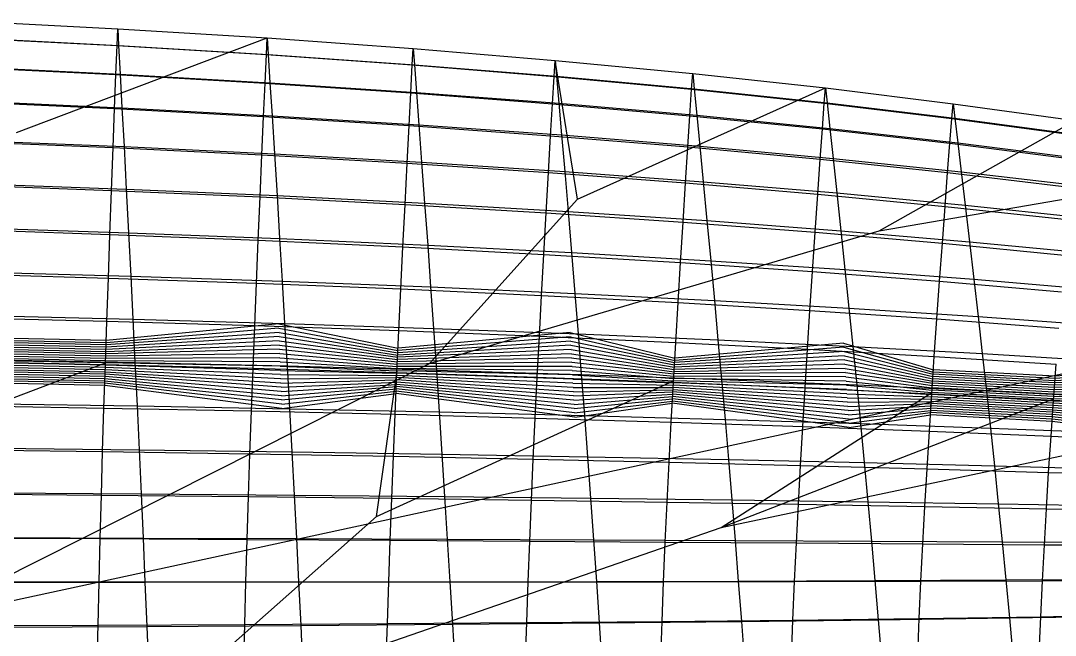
# Model space of a CAD drawing. Extents: x -483 to 483, y 0 to 271.
# Drawn here: x 163.1 to 346.6, y 158.3 to 267.4 of the extents above; entities that cross this region are included whole.
import ezdxf

# ---------------------------------------------------------------- set-up
doc = ezdxf.new("R2010")
doc.units = 0

msp = doc.modelspace()

# ---------------------------------------------------------------- linework, layer by layer
at = {"layer": 'default', "color": 5, "linetype": 'CONTINUOUS'}
for p, q in [((153.343, 267.429, 16.342), (180.304, 266.009, 22.682)), ((153.343, 267.429, 16.342), (180.304, 266.009, 22.682)), ((153.484, 264.397, 15.671), (180.467, 263.02, 22.023)), ((180.304, 266.009, 22.682), (180.467, 263.02, 22.023)), ((180.304, 266.009, 22.682), (206.811, 264.368, 30.019)), ((180.304, 266.009, 22.682), (206.811, 264.368, 30.019)), ((206.811, 264.368, 30.019), (206.999, 261.43, 29.375)), ((206.811, 264.368, 30.019), (232.703, 262.487, 38.565)), ((206.811, 264.368, 30.019), (232.703, 262.487, 38.565)), ((180.467, 263.02, 22.023), (180.741, 257.926, 20.911)), ((180.467, 263.02, 22.023), (206.999, 261.43, 29.375)), ((232.703, 262.487, 38.565), (232.923, 259.608, 37.94)), ((232.703, 262.487, 38.565), (257.892, 260.375, 48.367)), ((232.703, 262.487, 38.565), (257.892, 260.375, 48.367)), ((206.999, 261.43, 29.375), (207.316, 256.424, 28.288)), ((206.999, 261.43, 29.375), (232.923, 259.608, 37.94)), ((153.721, 259.228, 14.539), (180.741, 257.926, 20.911)), ((232.923, 259.608, 37.94), (233.293, 254.701, 36.886)), ((232.923, 259.608, 37.94), (258.139, 257.562, 47.764)), ((257.892, 260.375, 48.367), (258.139, 257.562, 47.764)), ((257.892, 260.375, 48.367), (282.295, 258.042, 59.338)), ((257.892, 260.375, 48.367), (282.295, 258.042, 59.338)), ((180.741, 257.926, 20.911), (181.061, 251.956, 19.615)), ((180.741, 257.926, 20.911), (207.316, 256.424, 28.288)), ((258.139, 257.562, 47.764), (258.555, 252.768, 46.746)), ((258.139, 257.562, 47.764), (282.566, 255.303, 58.759)), ((282.295, 258.042, 59.338), (282.566, 255.303, 58.759)), ((282.295, 258.042, 59.338), (305.842, 255.479, 71.402)), ((282.295, 258.042, 59.338), (305.842, 255.479, 71.402)), ((207.316, 256.424, 28.288), (207.686, 250.556, 27.021)), ((207.316, 256.424, 28.288), (233.293, 254.701, 36.886)), ((282.566, 255.303, 58.759), (283.025, 250.634, 57.781)), ((282.566, 255.303, 58.759), (306.136, 252.82, 70.849)), ((305.842, 255.479, 71.402), (306.136, 252.82, 70.849)), ((305.842, 255.479, 71.402), (328.477, 252.695, 84.462)), ((305.842, 255.479, 71.402), (328.477, 252.695, 84.462)), ((233.293, 254.701, 36.886), (233.725, 248.951, 35.658)), ((233.293, 254.701, 36.886), (258.555, 252.768, 46.746)), ((153.998, 253.17, 13.221), (181.061, 251.956, 19.615)), ((181.061, 251.956, 19.615), (181.425, 245.072, 18.141)), ((181.061, 251.956, 19.615), (207.686, 250.556, 27.021)), ((258.555, 252.768, 46.746), (259.041, 247.149, 45.56)), ((258.555, 252.768, 46.746), (283.025, 250.634, 57.781)), ((306.136, 252.82, 70.849), (306.634, 248.289, 69.915)), ((306.136, 252.82, 70.849), (328.791, 250.125, 83.937)), ((328.477, 252.695, 84.462), (328.791, 250.125, 83.937)), ((328.477, 252.695, 84.462), (350.14, 249.691, 98.437)), ((328.477, 252.695, 84.462), (350.14, 249.691, 98.437)), ((207.686, 250.556, 27.021), (208.106, 243.79, 25.579)), ((207.686, 250.556, 27.021), (233.725, 248.951, 35.658)), ((283.025, 250.634, 57.781), (283.56, 245.162, 56.641)), ((283.025, 250.634, 57.781), (306.634, 248.289, 69.915)), ((328.791, 250.125, 83.937), (329.322, 245.744, 83.051)), ((328.791, 250.125, 83.937), (350.469, 247.216, 97.941)), ((233.725, 248.951, 35.658), (234.216, 242.319, 34.26)), ((233.725, 248.951, 35.658), (259.041, 247.149, 45.56)), ((306.634, 248.289, 69.915), (307.213, 242.978, 68.827)), ((306.634, 248.289, 69.915), (329.322, 245.744, 83.051)), ((154.313, 246.184, 11.72), (181.425, 245.072, 18.141)), ((259.041, 247.149, 45.56), (259.593, 240.67, 44.209)), ((259.041, 247.149, 45.56), (283.56, 245.162, 56.641)), ((181.425, 245.072, 18.141), (181.819, 237.53, 16.544)), ((181.425, 245.072, 18.141), (208.106, 243.79, 25.579)), ((283.56, 245.162, 56.641), (284.169, 238.851, 55.344)), ((283.56, 245.162, 56.641), (307.213, 242.978, 68.827)), ((329.322, 245.744, 83.051), (329.94, 240.609, 82.019)), ((329.322, 245.744, 83.051), (351.025, 242.998, 97.104)), ((208.106, 243.79, 25.579), (208.561, 236.377, 24.018)), ((208.106, 243.79, 25.579), (234.216, 242.319, 34.26)), ((234.216, 242.319, 34.26), (234.748, 235.055, 32.746)), ((234.216, 242.319, 34.26), (259.593, 240.67, 44.209)), ((307.213, 242.978, 68.827), (307.872, 236.853, 67.588)), ((307.213, 242.978, 68.827), (329.94, 240.609, 82.019)), ((259.593, 240.67, 44.209), (260.191, 233.572, 42.747)), ((259.593, 240.67, 44.209), (284.169, 238.851, 55.344)), ((329.94, 240.609, 82.019), (330.644, 234.687, 80.843)), ((329.94, 240.609, 82.019), (351.673, 238.054, 96.129)), ((284.169, 238.851, 55.344), (284.828, 231.938, 53.939)), ((284.169, 238.851, 55.344), (307.872, 236.853, 67.588)), ((154.654, 238.532, 10.095), (181.819, 237.53, 16.544)), ((181.819, 237.53, 16.544), (182.218, 229.772, 14.924)), ((181.819, 237.53, 16.544), (208.561, 236.377, 24.018)), ((307.872, 236.853, 67.588), (308.587, 230.144, 66.246)), ((307.872, 236.853, 67.588), (330.644, 234.687, 80.843)), ((208.561, 236.377, 24.018), (209.023, 228.752, 22.434)), ((208.561, 236.377, 24.018), (234.748, 235.055, 32.746)), ((234.748, 235.055, 32.746), (235.288, 227.582, 31.21)), ((234.748, 235.055, 32.746), (260.191, 233.572, 42.747)), ((260.191, 233.572, 42.747), (260.799, 226.27, 41.263)), ((260.191, 233.572, 42.747), (284.828, 231.938, 53.939)), ((330.644, 234.687, 80.843), (331.407, 228.2, 79.569)), ((330.644, 234.687, 80.843), (352.411, 232.352, 95.018)), ((284.828, 231.938, 53.939), (285.497, 224.826, 52.513)), ((284.828, 231.938, 53.939), (308.587, 230.144, 66.246)), ((155, 230.66, 8.447), (182.218, 229.772, 14.924)), ((182.218, 229.772, 14.924), (182.608, 222.07, 13.343)), ((182.218, 229.772, 14.924), (209.023, 228.752, 22.434)), ((308.587, 230.144, 66.246), (309.312, 223.242, 64.884)), ((308.587, 230.144, 66.246), (331.407, 228.2, 79.569)), ((209.023, 228.752, 22.434), (209.474, 221.183, 20.889)), ((209.023, 228.752, 22.434), (235.288, 227.582, 31.21)), ((235.288, 227.582, 31.21), (235.815, 220.163, 29.71)), ((235.288, 227.582, 31.21), (260.799, 226.27, 41.263)), ((331.407, 228.2, 79.569), (332.182, 221.527, 78.276)), ((331.407, 228.2, 79.569), (353.211, 226.107, 93.814)), ((260.799, 226.27, 41.263), (261.391, 219.021, 39.814)), ((260.799, 226.27, 41.263), (285.497, 224.826, 52.513)), ((285.497, 224.826, 52.513), (286.151, 217.766, 51.121)), ((285.497, 224.826, 52.513), (309.312, 223.242, 64.884)), ((155.337, 222.845, 6.839), (182.608, 222.07, 13.343)), ((309.312, 223.242, 64.884), (310.02, 216.389, 63.554)), ((309.312, 223.242, 64.884), (332.182, 221.527, 78.276)), ((182.608, 222.07, 13.343), (182.989, 214.425, 11.802)), ((182.608, 222.07, 13.343), (209.474, 221.183, 20.889)), ((209.474, 221.183, 20.889), (209.914, 213.668, 19.381)), ((209.474, 221.183, 20.889), (235.815, 220.163, 29.71)), ((332.182, 221.527, 78.276), (332.938, 214.902, 77.013)), ((332.182, 221.527, 78.276), (354.023, 219.681, 92.592)), ((235.815, 220.163, 29.71), (236.328, 212.799, 28.248)), ((235.815, 220.163, 29.71), (261.391, 219.021, 39.814)), ((261.391, 219.021, 39.814), (261.969, 211.826, 38.401)), ((261.391, 219.021, 39.814), (286.151, 217.766, 51.121)), ((286.151, 217.766, 51.121), (286.788, 210.758, 49.763)), ((286.151, 217.766, 51.121), (310.02, 216.389, 63.554)), ((155.666, 215.087, 5.271), (182.989, 214.425, 11.802)), ((310.02, 216.389, 63.554), (310.711, 209.587, 62.256)), ((310.02, 216.389, 63.554), (332.938, 214.902, 77.013)), ((332.938, 214.902, 77.013), (333.676, 208.325, 75.781)), ((332.938, 214.902, 77.013), (354.816, 213.302, 91.398)), ((182.989, 214.425, 11.802), (183.363, 206.762, 10.286)), ((182.989, 214.425, 11.802), (209.914, 213.668, 19.381)), ((208.859, 213.595, 22.997), (230.039, 209.269, 46.148)), ((209.914, 213.668, 19.381), (210.346, 206.136, 17.898)), ((209.914, 213.668, 19.381), (236.328, 212.799, 28.248)), ((208.887, 212.845, 22.9), (230.02, 208.869, 46.2)), ((208.916, 212.096, 22.803), (230.002, 208.468, 46.253)), ((208.944, 211.346, 22.707), (229.984, 208.068, 46.305)), ((236.328, 212.799, 28.248), (236.834, 205.417, 26.809)), ((236.328, 212.799, 28.248), (261.969, 211.826, 38.401)), ((260.586, 212.057, 41.782), (279.128, 207.525, 66.087)), ((260.625, 211.308, 41.687), (279.105, 207.124, 66.136)), ((261.969, 211.826, 38.401), (262.538, 204.613, 37.011)), ((261.969, 211.826, 38.401), (286.788, 210.758, 49.763)), ((208.972, 210.597, 22.61), (229.965, 207.668, 46.358)), ((209, 209.847, 22.513), (229.947, 207.267, 46.41)), ((260.664, 210.559, 41.591), (279.082, 206.724, 66.185)), ((260.703, 209.809, 41.496), (279.059, 206.323, 66.234)), ((286.788, 210.758, 49.763), (287.415, 203.732, 48.426)), ((286.788, 210.758, 49.763), (310.711, 209.587, 62.256)), ((309.059, 210.197, 65.359), (324.997, 205.462, 90.272)), ((309.109, 209.448, 65.265), (324.97, 205.061, 90.317)), ((310.711, 209.587, 62.256), (311.391, 202.769, 60.978)), ((310.711, 209.587, 62.256), (333.676, 208.325, 75.781)), ((209.029, 209.098, 22.416), (229.929, 206.867, 46.462)), ((209.057, 208.348, 22.319), (229.91, 206.466, 46.515)), ((209.085, 207.599, 22.222), (229.892, 206.066, 46.567)), ((260.742, 209.06, 41.4), (279.036, 205.923, 66.283)), ((260.781, 208.311, 41.305), (279.013, 205.522, 66.331)), ((260.82, 207.562, 41.21), (278.99, 205.121, 66.38)), ((309.159, 208.699, 65.172), (324.943, 204.66, 90.362)), ((309.208, 207.95, 65.078), (324.916, 204.259, 90.407)), ((333.676, 208.325, 75.781), (334.403, 201.733, 74.567)), ((333.676, 208.325, 75.781), (355.59, 206.97, 90.233)), ((155.99, 207.312, 3.729), (183.363, 206.762, 10.286)), ((183.363, 206.762, 10.286), (183.731, 199.045, 8.794)), ((183.363, 206.762, 10.286), (210.346, 206.136, 17.898)), ((209.113, 206.849, 22.126), (229.873, 205.666, 46.619)), ((209.142, 206.1, 22.029), (229.855, 205.265, 46.672)), ((210.346, 206.136, 17.898), (210.772, 198.551, 16.439)), ((210.346, 206.136, 17.898), (236.834, 205.417, 26.809)), ((260.859, 206.813, 41.114), (278.967, 204.721, 66.429)), ((260.898, 206.063, 41.019), (278.944, 204.32, 66.478)), ((309.258, 207.201, 64.985), (324.889, 203.858, 90.452)), ((309.308, 206.453, 64.891), (324.862, 203.458, 90.497)), ((309.358, 205.704, 64.798), (324.835, 203.057, 90.542)), ((209.17, 205.35, 21.932), (229.837, 204.865, 46.723)), ((209.198, 204.601, 21.835), (229.819, 204.465, 46.774)), ((209.226, 203.851, 21.738), (229.801, 204.064, 46.824)), ((236.834, 205.417, 26.809), (237.332, 197.983, 25.393)), ((236.834, 205.417, 26.809), (262.538, 204.613, 37.011)), ((260.937, 205.314, 40.923), (278.921, 203.92, 66.527)), ((260.977, 204.565, 40.828), (278.898, 203.519, 66.576)), ((261.016, 203.816, 40.732), (278.875, 203.119, 66.625)), ((262.538, 204.613, 37.011), (263.098, 197.349, 35.642)), ((262.538, 204.613, 37.011), (287.415, 203.732, 48.426)), ((287.415, 203.732, 48.426), (288.033, 196.657, 47.11)), ((287.415, 203.732, 48.426), (311.391, 202.769, 60.978)), ((309.408, 204.955, 64.704), (324.808, 202.656, 90.587)), ((309.457, 204.206, 64.611), (324.781, 202.255, 90.632)), ((209.255, 203.102, 21.641), (229.784, 203.664, 46.874)), ((209.283, 202.352, 21.545), (229.766, 203.264, 46.925)), ((209.311, 201.603, 21.448), (229.748, 202.863, 46.975)), ((209.339, 200.853, 21.351), (229.73, 202.463, 47.026)), ((209.368, 200.104, 21.254), (229.713, 202.062, 47.076)), ((261.055, 203.067, 40.637), (278.853, 202.718, 66.672)), ((261.094, 202.318, 40.541), (278.831, 202.318, 66.719)), ((261.133, 201.568, 40.446), (278.809, 201.917, 66.766)), ((309.507, 203.457, 64.517), (324.754, 201.855, 90.677)), ((309.557, 202.709, 64.424), (324.727, 201.454, 90.722)), ((309.607, 201.96, 64.33), (324.701, 201.053, 90.766)), ((311.391, 202.769, 60.978), (312.061, 195.902, 59.72)), ((311.391, 202.769, 60.978), (334.403, 201.733, 74.567)), ((209.396, 199.354, 21.157), (229.695, 201.662, 47.127)), ((209.424, 198.605, 21.06), (229.677, 201.262, 47.177)), ((261.172, 200.819, 40.35), (278.787, 201.516, 66.813)), ((261.211, 200.07, 40.255), (278.764, 201.116, 66.86)), ((261.25, 199.321, 40.159), (278.742, 200.715, 66.907)), ((261.289, 198.572, 40.064), (278.72, 200.315, 66.955)), ((309.657, 201.211, 64.236), (324.675, 200.652, 90.809)), ((309.706, 200.462, 64.143), (324.649, 200.251, 90.852)), ((334.403, 201.733, 74.567), (335.119, 195.093, 73.372)), ((334.403, 201.733, 74.567), (356.353, 200.623, 89.086)), ((156.308, 199.481, 2.212), (183.731, 199.045, 8.794)), ((183.731, 199.045, 8.794), (184.092, 191.26, 7.33)), ((183.731, 199.045, 8.794), (210.772, 198.551, 16.439)), ((210.772, 198.551, 16.439), (211.19, 190.9, 15.006)), ((210.772, 198.551, 16.439), (237.332, 197.983, 25.393)), ((261.328, 197.822, 39.968), (278.698, 199.914, 67.002)), ((261.367, 197.073, 39.873), (278.676, 199.514, 67.049)), ((309.756, 199.714, 64.049), (324.623, 199.851, 90.896)), ((309.806, 198.965, 63.956), (324.597, 199.45, 90.939)), ((309.856, 198.216, 63.862), (324.571, 199.049, 90.982)), ((309.906, 197.467, 63.769), (324.545, 198.648, 91.025)), ((309.955, 196.718, 63.675), (324.52, 198.248, 91.069)), ((237.332, 197.983, 25.393), (237.82, 190.484, 24.002)), ((237.332, 197.983, 25.393), (263.098, 197.349, 35.642)), ((263.098, 197.349, 35.642), (263.648, 190.022, 34.298)), ((263.098, 197.349, 35.642), (288.033, 196.657, 47.11)), ((288.033, 196.657, 47.11), (288.64, 189.52, 45.817)), ((288.033, 196.657, 47.11), (312.061, 195.902, 59.72)), ((310.005, 195.97, 63.582), (324.494, 197.847, 91.112)), ((310.055, 195.221, 63.488), (324.468, 197.446, 91.155)), ((312.061, 195.902, 59.72), (312.719, 188.975, 58.484)), ((312.061, 195.902, 59.72), (335.119, 195.093, 73.372)), ((335.119, 195.093, 73.372), (335.823, 188.395, 72.198)), ((335.119, 195.093, 73.372), (357.104, 194.23, 87.955)), ((156.62, 191.582, 0.723), (184.092, 191.26, 7.33)), ((184.092, 191.26, 7.33), (184.446, 183.437, 5.894)), ((184.092, 191.26, 7.33), (211.19, 190.9, 15.006)), ((211.19, 190.9, 15.006), (211.6, 183.21, 13.601)), ((211.19, 190.9, 15.006), (237.82, 190.484, 24.002)), ((237.82, 190.484, 24.002), (238.3, 182.947, 22.638)), ((237.82, 190.484, 24.002), (263.648, 190.022, 34.298)), ((263.648, 190.022, 34.298), (264.188, 182.658, 32.978)), ((263.648, 190.022, 34.298), (288.64, 189.52, 45.817)), ((288.64, 189.52, 45.817), (289.235, 182.348, 44.548)), ((288.64, 189.52, 45.817), (312.719, 188.975, 58.484)), ((312.719, 188.975, 58.484), (313.365, 182.013, 57.27)), ((312.719, 188.975, 58.484), (335.823, 188.395, 72.198)), ((335.823, 188.395, 72.198), (336.514, 181.664, 71.044)), ((335.823, 188.395, 72.198), (357.842, 187.781, 86.844)), ((156.927, 183.644, -0.738), (184.446, 183.437, 5.894)), ((184.446, 183.437, 5.894), (184.791, 175.593, 4.496)), ((184.446, 183.437, 5.894), (211.6, 183.21, 13.601)), ((211.6, 183.21, 13.601), (211.999, 175.5, 12.233)), ((211.6, 183.21, 13.601), (238.3, 182.947, 22.638)), ((238.3, 182.947, 22.638), (238.766, 175.391, 21.31)), ((238.3, 182.947, 22.638), (264.188, 182.658, 32.978)), ((264.188, 182.658, 32.978), (264.713, 175.274, 31.693)), ((264.188, 182.658, 32.978), (289.235, 182.348, 44.548)), ((289.235, 182.348, 44.548), (289.815, 175.156, 43.312)), ((289.235, 182.348, 44.548), (313.365, 182.013, 57.27)), ((313.365, 182.013, 57.27), (313.995, 175.033, 56.088)), ((313.365, 182.013, 57.27), (336.514, 181.664, 71.044)), ((336.514, 181.664, 71.044), (337.187, 174.914, 69.919)), ((336.514, 181.664, 71.044), (358.567, 181.299, 85.752)), ((157.225, 175.685, -2.158), (184.791, 175.593, 4.496)), ((184.791, 175.593, 4.496), (185.128, 167.746, 3.132)), ((184.791, 175.593, 4.496), (211.999, 175.5, 12.233)), ((211.999, 175.5, 12.233), (212.388, 167.787, 10.897)), ((211.999, 175.5, 12.233), (238.766, 175.391, 21.31)), ((238.766, 175.391, 21.31), (239.222, 167.831, 20.013)), ((238.766, 175.391, 21.31), (264.713, 175.274, 31.693)), ((264.713, 175.274, 31.693), (265.227, 167.888, 30.439)), ((264.713, 175.274, 31.693), (289.815, 175.156, 43.312)), ((289.815, 175.156, 43.312), (290.382, 167.961, 42.105)), ((289.815, 175.156, 43.312), (313.995, 175.033, 56.088)), ((313.995, 175.033, 56.088), (314.61, 168.05, 54.932)), ((313.995, 175.033, 56.088), (337.187, 174.914, 69.919)), ((337.187, 174.914, 69.919), (337.845, 168.162, 68.821)), ((337.187, 174.914, 69.919), (359.275, 174.8, 84.688)), ((157.516, 167.723, -3.545), (185.128, 167.746, 3.132)), ((185.128, 167.746, 3.132), (212.388, 167.787, 10.897)), ((185.128, 167.746, 3.132), (185.455, 159.909, 1.804)), ((212.388, 167.787, 10.897), (239.222, 167.831, 20.013)), ((212.388, 167.787, 10.897), (212.767, 160.085, 9.597)), ((239.222, 167.831, 20.013), (265.227, 167.888, 30.439)), ((239.222, 167.831, 20.013), (239.666, 160.282, 18.75)), ((265.227, 167.888, 30.439), (290.382, 167.961, 42.105)), ((265.227, 167.888, 30.439), (265.727, 160.511, 29.217)), ((290.382, 167.961, 42.105), (314.61, 168.05, 54.932)), ((290.382, 167.961, 42.105), (290.934, 160.776, 40.928)), ((314.61, 168.05, 54.932), (337.845, 168.162, 68.821)), ((314.61, 168.05, 54.932), (315.21, 161.075, 53.806)), ((337.845, 168.162, 68.821), (359.966, 168.298, 83.647)), ((337.845, 168.162, 68.821), (338.487, 161.418, 67.749)), ((338.487, 161.418, 67.749), (360.64, 161.804, 82.632)), ((157.799, 159.771, -4.894), (185.455, 159.909, 1.804)), ((185.455, 159.909, 1.804), (212.767, 160.085, 9.597)), ((185.455, 159.909, 1.804), (185.775, 152.09, 0.507)), ((212.767, 160.085, 9.597), (239.666, 160.282, 18.75)), ((212.767, 160.085, 9.597), (213.138, 152.399, 8.327)), ((239.666, 160.282, 18.75), (265.727, 160.511, 29.217)), ((239.666, 160.282, 18.75), (240.1, 152.75, 17.516)), ((265.727, 160.511, 29.217), (290.934, 160.776, 40.928)), ((265.727, 160.511, 29.217), (266.215, 153.15, 28.022)), ((290.934, 160.776, 40.928), (315.21, 161.075, 53.806)), ((290.934, 160.776, 40.928), (291.474, 153.606, 39.778)), ((315.21, 161.075, 53.806), (338.487, 161.418, 67.749)), ((315.21, 161.075, 53.806), (315.796, 154.116, 52.705)), ((338.487, 161.418, 67.749), (339.115, 154.69, 66.701))]:
    msp.add_line(p, q, dxfattribs=at)
at = {"layer": 'default', "color": 3, "linetype": 'CONTINUOUS'}
for p, q in [((153.24, 264.372, 16.835), (180.186, 262.995, 23.161)), ((180.186, 262.995, 23.161), (180.304, 266.009, 22.682)), ((206.676, 261.404, 30.481), (206.811, 264.368, 30.019)), ((179.987, 257.858, 23.968), (180.186, 262.995, 23.161)), ((180.186, 262.995, 23.161), (206.676, 261.404, 30.481)), ((232.548, 259.58, 39.006), (232.703, 262.487, 38.565)), ((206.449, 256.353, 31.26), (206.676, 261.404, 30.481)), ((206.676, 261.404, 30.481), (232.548, 259.58, 39.006)), ((153.065, 259.162, 17.666), (179.987, 257.858, 23.968)), ((232.287, 254.627, 39.749), (232.548, 259.58, 39.006)), ((232.548, 259.58, 39.006), (257.721, 257.533, 48.786)), ((257.721, 257.533, 48.786), (257.892, 260.375, 48.367)), ((179.755, 251.833, 24.906), (179.987, 257.858, 23.968)), ((179.987, 257.858, 23.968), (206.449, 256.353, 31.26)), ((257.432, 252.69, 49.491), (257.721, 257.533, 48.786)), ((257.721, 257.533, 48.786), (282.11, 255.273, 59.732)), ((282.11, 255.273, 59.732), (282.295, 258.042, 59.338)), ((206.186, 250.428, 32.164), (206.449, 256.353, 31.26)), ((206.449, 256.353, 31.26), (232.287, 254.627, 39.749)), ((281.798, 250.553, 60.397), (282.11, 255.273, 59.732)), ((282.11, 255.273, 59.732), (305.646, 252.79, 71.77)), ((305.646, 252.79, 71.77), (305.842, 255.479, 71.402)), ((231.984, 248.817, 40.613), (232.287, 254.627, 39.749)), ((232.287, 254.627, 39.749), (257.432, 252.69, 49.491)), ((152.863, 253.051, 18.631), (179.755, 251.833, 24.906)), ((179.493, 244.892, 25.968), (179.755, 251.833, 24.906)), ((179.755, 251.833, 24.906), (206.186, 250.428, 32.164)), ((257.097, 247.011, 50.31), (257.432, 252.69, 49.491)), ((257.432, 252.69, 49.491), (281.798, 250.553, 60.397)), ((305.315, 248.205, 72.392), (305.646, 252.79, 71.77)), ((305.646, 252.79, 71.77), (328.272, 250.093, 84.804)), ((328.272, 250.093, 84.804), (328.477, 252.695, 84.462)), ((205.887, 243.603, 33.188), (206.186, 250.428, 32.164)), ((206.186, 250.428, 32.164), (231.984, 248.817, 40.613)), ((281.436, 245.017, 61.169), (281.798, 250.553, 60.397)), ((281.798, 250.553, 60.397), (305.315, 248.205, 72.392)), ((327.927, 245.656, 85.38), (328.272, 250.093, 84.804)), ((328.272, 250.093, 84.804), (349.931, 247.183, 98.752)), ((231.64, 242.125, 41.59), (231.984, 248.817, 40.613)), ((231.984, 248.817, 40.613), (257.097, 247.011, 50.31)), ((304.931, 242.828, 73.113), (305.315, 248.205, 72.392)), ((305.315, 248.205, 72.392), (327.927, 245.656, 85.38)), ((152.633, 246.011, 19.725), (179.493, 244.892, 25.968)), ((256.718, 240.467, 51.238), (257.097, 247.011, 50.31)), ((257.097, 247.011, 50.31), (281.436, 245.017, 61.169)), ((179.211, 237.301, 27.114), (179.493, 244.892, 25.968)), ((179.493, 244.892, 25.968), (205.887, 243.603, 33.188)), ((281.026, 238.64, 62.042), (281.436, 245.017, 61.169)), ((281.436, 245.017, 61.169), (304.931, 242.828, 73.113)), ((327.527, 240.454, 86.048), (327.927, 245.656, 85.38)), ((327.927, 245.656, 85.38), (349.578, 242.907, 99.282)), ((205.565, 236.138, 34.293), (205.887, 243.603, 33.188)), ((205.887, 243.603, 33.188), (231.64, 242.125, 41.59)), ((304.497, 236.634, 73.929), (304.931, 242.828, 73.113)), ((304.931, 242.828, 73.113), (327.527, 240.454, 86.048)), ((231.27, 234.805, 42.645), (231.64, 242.125, 41.59)), ((231.64, 242.125, 41.59), (256.718, 240.467, 51.238)), ((256.308, 233.311, 52.238), (256.718, 240.467, 51.238)), ((256.718, 240.467, 51.238), (281.026, 238.64, 62.042)), ((327.074, 234.46, 86.804), (327.527, 240.454, 86.048)), ((327.527, 240.454, 86.048), (349.17, 237.894, 99.897)), ((280.583, 231.666, 62.984), (281.026, 238.64, 62.042)), ((281.026, 238.64, 62.042), (304.497, 236.634, 73.929)), ((152.386, 238.311, 20.905), (179.211, 237.301, 27.114)), ((178.925, 229.493, 28.27), (179.211, 237.301, 27.114)), ((179.211, 237.301, 27.114), (205.565, 236.138, 34.293)), ((205.239, 228.461, 35.408), (205.565, 236.138, 34.293)), ((205.565, 236.138, 34.293), (231.27, 234.805, 42.645)), ((304.028, 229.86, 74.809), (304.497, 236.634, 73.929)), ((304.497, 236.634, 73.929), (327.074, 234.46, 86.804)), ((230.896, 227.277, 43.709), (231.27, 234.805, 42.645)), ((231.27, 234.805, 42.645), (256.308, 233.311, 52.238)), ((255.895, 225.951, 53.248), (256.308, 233.311, 52.238)), ((256.308, 233.311, 52.238), (280.583, 231.666, 62.984)), ((326.586, 227.906, 87.619), (327.074, 234.46, 86.804)), ((327.074, 234.46, 86.804), (348.707, 232.118, 100.593)), ((280.138, 224.492, 63.934), (280.583, 231.666, 62.984)), ((280.583, 231.666, 62.984), (304.028, 229.86, 74.809)), ((152.136, 230.392, 22.096), (178.925, 229.493, 28.27)), ((178.649, 221.75, 29.391), (178.925, 229.493, 28.27)), ((178.925, 229.493, 28.27), (205.239, 228.461, 35.408)), ((303.556, 222.893, 75.696), (304.028, 229.86, 74.809)), ((304.028, 229.86, 74.809), (326.586, 227.906, 87.619)), ((204.924, 220.847, 36.488), (205.239, 228.461, 35.408)), ((205.239, 228.461, 35.408), (230.896, 227.277, 43.709)), ((326.094, 221.164, 88.44), (326.586, 227.906, 87.619)), ((326.586, 227.906, 87.619), (348.209, 225.801, 101.343)), ((230.534, 219.811, 44.739), (230.896, 227.277, 43.709)), ((230.896, 227.277, 43.709), (255.895, 225.951, 53.248)), ((255.496, 218.652, 54.224), (255.895, 225.951, 53.248)), ((255.895, 225.951, 53.248), (280.138, 224.492, 63.934)), ((279.706, 217.379, 64.853), (280.138, 224.492, 63.934)), ((280.138, 224.492, 63.934), (303.556, 222.893, 75.696)), ((151.894, 222.538, 23.25), (178.649, 221.75, 29.391)), ((303.099, 215.984, 76.554), (303.556, 222.893, 75.696)), ((303.556, 222.893, 75.696), (326.094, 221.164, 88.44)), ((178.381, 214.066, 30.478), (178.649, 221.75, 29.391)), ((178.649, 221.75, 29.391), (204.924, 220.847, 36.488)), ((204.619, 213.292, 37.536), (204.924, 220.847, 36.488)), ((204.924, 220.847, 36.488), (230.534, 219.811, 44.739)), ((325.618, 214.479, 89.235), (326.094, 221.164, 88.44)), ((326.094, 221.164, 88.44), (347.707, 219.305, 102.098)), ((230.183, 212.402, 45.739), (230.534, 219.811, 44.739)), ((230.534, 219.811, 44.739), (255.496, 218.652, 54.224)), ((255.108, 211.409, 55.172), (255.496, 218.652, 54.224)), ((255.496, 218.652, 54.224), (279.706, 217.379, 64.853)), ((279.288, 210.32, 65.745), (279.706, 217.379, 64.853)), ((279.706, 217.379, 64.853), (303.099, 215.984, 76.554)), ((151.659, 214.744, 24.37), (178.381, 214.066, 30.478)), ((302.656, 209.128, 77.386), (303.099, 215.984, 76.554)), ((303.099, 215.984, 76.554), (325.618, 214.479, 89.235)), ((178.121, 206.385, 31.532), (178.381, 214.066, 30.478)), ((178.381, 214.066, 30.478), (204.619, 213.292, 37.536)), ((204.323, 205.739, 38.551), (204.619, 213.292, 37.536)), ((204.619, 213.292, 37.536), (230.183, 212.402, 45.739)), ((325.157, 207.845, 90.004), (325.618, 214.479, 89.235)), ((325.618, 214.479, 89.235), (347.222, 212.862, 102.829)), ((229.843, 204.997, 46.707), (230.183, 212.402, 45.739)), ((230.183, 212.402, 45.739), (255.108, 211.409, 55.172)), ((254.733, 204.169, 56.089), (255.108, 211.409, 55.172)), ((255.108, 211.409, 55.172), (279.288, 210.32, 65.745)), ((278.883, 203.263, 66.608), (279.288, 210.32, 65.745)), ((279.288, 210.32, 65.745), (302.656, 209.128, 77.386)), ((302.227, 202.275, 78.191), (302.656, 209.128, 77.386)), ((302.656, 209.128, 77.386), (325.157, 207.845, 90.004)), ((324.711, 201.213, 90.749), (325.157, 207.845, 90.004)), ((325.157, 207.845, 90.004), (346.752, 206.47, 103.536)), ((151.431, 206.953, 25.456), (178.121, 206.385, 31.532)), ((177.869, 198.671, 32.552), (178.121, 206.385, 31.532)), ((178.121, 206.385, 31.532), (204.323, 205.739, 38.551)), ((204.036, 198.153, 39.534), (204.323, 205.739, 38.551)), ((204.323, 205.739, 38.551), (229.843, 204.997, 46.707)), ((346.298, 200.079, 104.219), (346.752, 206.47, 103.536)), ((229.513, 197.559, 47.643), (229.843, 204.997, 46.707)), ((229.843, 204.997, 46.707), (254.733, 204.169, 56.089)), ((254.37, 196.897, 56.976), (254.733, 204.169, 56.089)), ((254.733, 204.169, 56.089), (278.883, 203.263, 66.608)), ((278.492, 196.176, 67.442), (278.883, 203.263, 66.608)), ((278.883, 203.263, 66.608), (302.227, 202.275, 78.191)), ((301.814, 195.392, 78.968), (302.227, 202.275, 78.191)), ((302.227, 202.275, 78.191), (324.711, 201.213, 90.749)), ((324.281, 194.553, 91.467), (324.711, 201.213, 90.749)), ((324.711, 201.213, 90.749), (346.298, 200.079, 104.219)), ((345.86, 193.662, 104.879), (346.298, 200.079, 104.219)), ((346.298, 200.079, 104.219), (366.875, 198.97, 118.437)), ((151.21, 199.129, 26.507), (177.869, 198.671, 32.552)), ((177.629, 190.933, 33.525), (177.869, 198.671, 32.552)), ((177.869, 198.671, 32.552), (204.036, 198.153, 39.534)), ((203.763, 190.545, 40.47), (204.036, 198.153, 39.534)), ((204.036, 198.153, 39.534), (229.513, 197.559, 47.643)), ((229.2, 190.099, 48.536), (229.513, 197.559, 47.643)), ((229.513, 197.559, 47.643), (254.37, 196.897, 56.976)), ((254.024, 189.604, 57.821), (254.37, 196.897, 56.976)), ((254.37, 196.897, 56.976), (278.492, 196.176, 67.442)), ((278.119, 189.069, 68.235), (278.492, 196.176, 67.442)), ((278.492, 196.176, 67.442), (301.814, 195.392, 78.968)), ((301.42, 188.489, 79.707), (301.814, 195.392, 78.968)), ((301.814, 195.392, 78.968), (324.281, 194.553, 91.467)), ((323.872, 187.874, 92.149), (324.281, 194.553, 91.467)), ((324.281, 194.553, 91.467), (345.86, 193.662, 104.879)), ((345.444, 187.226, 105.504), (345.86, 193.662, 104.879)), ((345.86, 193.662, 104.879), (366.433, 192.829, 119.031)), ((151, 191.28, 27.511), (177.629, 190.933, 33.525)), ((177.401, 183.201, 34.448), (177.629, 190.933, 33.525)), ((177.629, 190.933, 33.525), (203.763, 190.545, 40.47)), ((203.504, 182.942, 41.358), (203.763, 190.545, 40.47)), ((203.763, 190.545, 40.47), (229.2, 190.099, 48.536)), ((228.903, 182.644, 49.381), (229.2, 190.099, 48.536)), ((229.2, 190.099, 48.536), (254.024, 189.604, 57.821)), ((253.697, 182.316, 58.621), (254.024, 189.604, 57.821)), ((254.024, 189.604, 57.821), (278.119, 189.069, 68.235)), ((277.767, 181.966, 68.985), (278.119, 189.069, 68.235)), ((278.119, 189.069, 68.235), (301.42, 188.489, 79.707)), ((301.048, 181.591, 80.406), (301.42, 188.489, 79.707)), ((301.42, 188.489, 79.707), (323.872, 187.874, 92.149)), ((323.486, 181.2, 92.794), (323.872, 187.874, 92.149)), ((323.872, 187.874, 92.149), (345.444, 187.226, 105.504)), ((345.052, 180.794, 106.094), (345.444, 187.226, 105.504)), ((345.444, 187.226, 105.504), (366.014, 186.671, 119.594)), ((150.8, 183.438, 28.463), (177.401, 183.201, 34.448)), ((177.188, 175.49, 35.31), (177.401, 183.201, 34.448)), ((177.401, 183.201, 34.448), (203.504, 182.942, 41.358)), ((203.262, 175.36, 42.187), (203.504, 182.942, 41.358)), ((203.504, 182.942, 41.358), (228.903, 182.644, 49.381)), ((228.626, 175.21, 50.169), (228.903, 182.644, 49.381)), ((228.903, 182.644, 49.381), (253.697, 182.316, 58.621)), ((253.392, 175.048, 59.366), (253.697, 182.316, 58.621)), ((253.697, 182.316, 58.621), (277.767, 181.966, 68.985)), ((277.439, 174.883, 69.684), (277.767, 181.966, 68.985)), ((277.767, 181.966, 68.985), (301.048, 181.591, 80.406)), ((300.703, 174.712, 81.055), (301.048, 181.591, 80.406)), ((301.048, 181.591, 80.406), (323.486, 181.2, 92.794)), ((323.128, 174.544, 93.391), (323.486, 181.2, 92.794)), ((323.486, 181.2, 92.794), (345.052, 180.794, 106.094)), ((344.689, 174.381, 106.641), (345.052, 180.794, 106.094)), ((345.052, 180.794, 106.094), (365.62, 180.517, 120.125)), ((150.613, 175.616, 29.353), (177.188, 175.49, 35.31)), ((176.991, 167.805, 36.111), (177.188, 175.49, 35.31)), ((177.188, 175.49, 35.31), (203.262, 175.36, 42.187)), ((203.038, 167.804, 42.956), (203.262, 175.36, 42.187)), ((203.262, 175.36, 42.187), (228.626, 175.21, 50.169)), ((228.369, 167.8, 50.9), (228.626, 175.21, 50.169)), ((228.626, 175.21, 50.169), (253.392, 175.048, 59.366)), ((253.11, 167.805, 60.056), (253.392, 175.048, 59.366)), ((253.392, 175.048, 59.366), (277.439, 174.883, 69.684)), ((277.136, 167.825, 70.33), (277.439, 174.883, 69.684)), ((277.439, 174.883, 69.684), (300.703, 174.712, 81.055)), ((300.384, 167.857, 81.655), (300.703, 174.712, 81.055)), ((300.703, 174.712, 81.055), (323.128, 174.544, 93.391)), ((322.798, 167.912, 93.943), (323.128, 174.544, 93.391)), ((323.128, 174.544, 93.391), (344.689, 174.381, 106.641)), ((344.355, 167.99, 107.144), (344.689, 174.381, 106.641)), ((344.689, 174.381, 106.641), (365.256, 174.38, 120.615)), ((150.44, 167.821, 30.18), (176.991, 167.805, 36.111)), ((176.809, 160.141, 36.847), (176.991, 167.805, 36.111)), ((176.991, 167.805, 36.111), (203.038, 167.804, 42.956)), ((202.832, 160.268, 43.663), (203.038, 167.804, 42.956)), ((203.038, 167.804, 42.956), (228.369, 167.8, 50.9)), ((228.133, 160.411, 51.571), (228.369, 167.8, 50.9)), ((228.369, 167.8, 50.9), (253.11, 167.805, 60.056)), ((252.851, 160.582, 60.688), (253.11, 167.805, 60.056)), ((253.11, 167.805, 60.056), (277.136, 167.825, 70.33)), ((276.859, 160.785, 70.921), (277.136, 167.825, 70.33)), ((277.136, 167.825, 70.33), (300.384, 167.857, 81.655)), ((300.092, 161.02, 82.202), (300.384, 167.857, 81.655)), ((300.384, 167.857, 81.655), (322.798, 167.912, 93.943)), ((322.497, 161.298, 94.445), (322.798, 167.912, 93.943)), ((322.798, 167.912, 93.943), (344.355, 167.99, 107.144)), ((344.051, 161.617, 107.601), (344.355, 167.99, 107.144)), ((344.355, 167.99, 107.144), (364.921, 168.266, 121.066)), ((322.497, 161.298, 94.445), (344.051, 161.617, 107.601)), ((343.778, 155.252, 108.012), (344.051, 161.617, 107.601)), ((344.051, 161.617, 107.601), (364.617, 162.168, 121.474)), ((150.28, 160.046, 30.941), (176.809, 160.141, 36.847)), ((176.644, 152.485, 37.517), (176.809, 160.141, 36.847)), ((176.809, 160.141, 36.847), (202.832, 160.268, 43.663)), ((202.644, 152.74, 44.306), (202.832, 160.268, 43.663)), ((202.832, 160.268, 43.663), (228.133, 160.411, 51.571)), ((227.919, 153.03, 52.18), (228.133, 160.411, 51.571)), ((228.133, 160.411, 51.571), (252.851, 160.582, 60.688)), ((252.617, 153.366, 61.261), (252.851, 160.582, 60.688)), ((252.851, 160.582, 60.688), (276.859, 160.785, 70.921)), ((276.608, 153.754, 71.456), (276.859, 160.785, 70.921)), ((276.859, 160.785, 70.921), (300.092, 161.02, 82.202)), ((299.829, 154.192, 82.696), (300.092, 161.02, 82.202)), ((300.092, 161.02, 82.202), (322.497, 161.298, 94.445)), ((322.226, 154.691, 94.898), (322.497, 161.298, 94.445))]:
    msp.add_line(p, q, dxfattribs=at)
at = {"layer": 'default', "color": 30, "linetype": 'CONTINUOUS'}
for p, q in [((162.368, 247.553, 94.462), (206.811, 264.368, 30.019)), ((261.877, 235.738, 146.136), (257.892, 260.375, 48.367)), ((261.877, 235.738, 146.136), (305.842, 255.479, 71.402)), ((315.352, 230.134, 173.023), (350.14, 249.691, 98.437)), ((315.352, 230.134, 173.023), (390.002, 242.917, 128.908)), ((235.596, 206.566, 259.531), (261.877, 235.738, 146.136)), ((235.596, 206.566, 259.531), (315.352, 230.134, 173.023)), ((144.868, 160.838, 432.962), (369.351, 209.379, 259.193)), ((144.868, 160.838, 432.962), (235.596, 206.566, 259.531))]:
    msp.add_line(p, q, dxfattribs=at)
at = {"layer": 'default', "color": 1, "linetype": 'CONTINUOUS'}
for p, q in [((208.859, 213.595, 22.997), (178.265, 210.666, 30.944)), ((208.944, 211.346, 22.707), (178.225, 209.465, 31.109)), ((208.916, 212.096, 22.803), (178.238, 209.866, 31.054)), ((208.887, 212.845, 22.9), (178.252, 210.266, 30.999)), ((260.625, 211.308, 41.687), (230.02, 208.869, 46.2)), ((260.586, 212.057, 41.782), (230.039, 209.269, 46.148)), ((209, 209.847, 22.513), (178.198, 208.665, 31.219)), ((208.972, 210.597, 22.61), (178.211, 209.065, 31.164)), ((260.703, 209.809, 41.496), (229.984, 208.068, 46.305)), ((260.664, 210.559, 41.591), (230.002, 208.468, 46.253)), ((309.109, 209.448, 65.265), (279.105, 207.124, 66.136)), ((309.059, 210.197, 65.359), (279.128, 207.525, 66.087)), ((209.085, 207.599, 22.222), (178.157, 207.464, 31.384)), ((209.057, 208.348, 22.319), (178.171, 207.865, 31.329)), ((209.029, 209.098, 22.416), (178.184, 208.265, 31.274)), ((260.82, 207.562, 41.21), (229.929, 206.867, 46.462)), ((260.781, 208.311, 41.305), (229.947, 207.267, 46.41)), ((260.742, 209.06, 41.4), (229.965, 207.668, 46.358)), ((309.208, 207.95, 65.078), (279.059, 206.323, 66.234)), ((309.159, 208.699, 65.172), (279.082, 206.724, 66.185)), ((209.198, 204.601, 21.835), (178.103, 205.863, 31.601)), ((209.17, 205.35, 21.932), (178.117, 206.264, 31.548)), ((209.142, 206.1, 22.029), (178.13, 206.664, 31.494)), ((209.113, 206.849, 22.126), (178.144, 207.064, 31.439)), ((260.937, 205.314, 40.923), (229.873, 205.666, 46.619)), ((260.898, 206.063, 41.019), (229.892, 206.066, 46.567)), ((260.859, 206.813, 41.114), (229.91, 206.466, 46.515)), ((309.358, 205.704, 64.798), (278.99, 205.121, 66.38)), ((309.308, 206.453, 64.891), (279.013, 205.522, 66.331)), ((309.258, 207.201, 64.985), (279.036, 205.923, 66.283)), ((374.607, 205.741, 108.032), (346.571, 203.919, 103.809)), ((374.545, 206.439, 108.116), (346.599, 204.32, 103.766)), ((209.339, 200.853, 21.351), (178.038, 203.862, 31.865)), ((209.311, 201.603, 21.448), (178.051, 204.263, 31.813)), ((209.283, 202.352, 21.545), (178.064, 204.663, 31.76)), ((209.255, 203.102, 21.641), (178.077, 205.063, 31.707)), ((209.226, 203.851, 21.738), (178.09, 205.463, 31.654)), ((261.094, 202.318, 40.541), (229.801, 204.064, 46.824)), ((261.055, 203.067, 40.637), (229.819, 204.465, 46.774)), ((261.016, 203.816, 40.732), (229.837, 204.865, 46.723)), ((260.977, 204.565, 40.828), (229.855, 205.265, 46.672)), ((309.507, 203.457, 64.517), (278.921, 203.92, 66.527)), ((309.457, 204.206, 64.611), (278.944, 204.32, 66.478)), ((309.408, 204.955, 64.704), (278.967, 204.721, 66.429)), ((374.731, 204.345, 107.866), (346.514, 203.117, 103.894)), ((374.669, 205.043, 107.949), (346.542, 203.518, 103.852)), ((209.424, 198.605, 21.06), (177.999, 202.662, 32.024)), ((209.396, 199.354, 21.157), (178.012, 203.062, 31.971)), ((209.368, 200.104, 21.254), (178.025, 203.462, 31.918)), ((261.289, 198.572, 40.064), (229.713, 202.062, 47.076)), ((261.25, 199.321, 40.159), (229.73, 202.463, 47.026)), ((261.211, 200.07, 40.255), (229.748, 202.863, 46.975)), ((261.172, 200.819, 40.35), (229.766, 203.264, 46.925)), ((261.133, 201.568, 40.446), (229.784, 203.664, 46.874)), ((309.756, 199.714, 64.049), (278.809, 201.917, 66.766)), ((309.706, 200.462, 64.143), (278.831, 202.318, 66.719)), ((309.657, 201.211, 64.236), (278.853, 202.718, 66.672)), ((309.607, 201.96, 64.33), (278.875, 203.119, 66.625)), ((309.557, 202.709, 64.424), (278.898, 203.519, 66.576)), ((374.917, 202.25, 107.615), (346.428, 201.915, 104.023)), ((374.855, 202.948, 107.699), (346.457, 202.316, 103.98)), ((374.793, 203.647, 107.782), (346.485, 202.717, 103.937)), ((261.367, 197.073, 39.873), (229.677, 201.262, 47.177)), ((261.328, 197.822, 39.968), (229.695, 201.662, 47.127)), ((309.955, 196.718, 63.675), (278.72, 200.315, 66.955)), ((309.906, 197.467, 63.769), (278.742, 200.715, 66.907)), ((309.856, 198.216, 63.862), (278.764, 201.116, 66.86)), ((309.806, 198.965, 63.956), (278.787, 201.516, 66.813)), ((375.165, 199.458, 107.281), (346.314, 200.311, 104.195)), ((375.103, 200.156, 107.365), (346.343, 200.712, 104.152)), ((375.041, 200.854, 107.448), (346.371, 201.113, 104.109)), ((374.979, 201.552, 107.532), (346.4, 201.514, 104.066)), ((310.055, 195.221, 63.488), (278.676, 199.514, 67.049)), ((310.005, 195.97, 63.582), (278.698, 199.914, 67.002)), ((375.475, 195.967, 106.864), (346.177, 198.307, 104.402)), ((375.413, 196.665, 106.948), (346.204, 198.708, 104.36)), ((375.351, 197.363, 107.031), (346.232, 199.109, 104.319)), ((375.289, 198.061, 107.115), (346.259, 199.509, 104.278)), ((375.227, 198.76, 107.198), (346.286, 199.91, 104.237)), ((375.723, 193.174, 106.531), (346.067, 196.703, 104.566)), ((375.661, 193.873, 106.614), (346.095, 197.104, 104.525)), ((375.599, 194.571, 106.697), (346.122, 197.505, 104.484)), ((375.537, 195.269, 106.781), (346.15, 197.906, 104.443)), ((375.786, 192.476, 106.447), (346.04, 196.302, 104.607))]:
    msp.add_line(p, q, dxfattribs=at)
at = {"layer": 'default', "color": 2, "linetype": 'CONTINUOUS'}
for p, q in [((178.265, 210.666, 30.944), (151.556, 211.238, 24.859)), ((178.198, 208.665, 31.219), (151.498, 209.237, 25.137)), ((178.211, 209.065, 31.164), (151.509, 209.637, 25.082)), ((178.225, 209.465, 31.109), (151.521, 210.037, 25.026)), ((178.238, 209.866, 31.054), (151.533, 210.437, 24.97)), ((178.252, 210.266, 30.999), (151.544, 210.837, 24.914)), ((178.225, 209.465, 31.109), (178.238, 209.465, 31.054)), ((178.238, 209.866, 31.054), (178.252, 209.866, 30.999)), ((178.252, 210.266, 30.999), (178.265, 210.266, 30.944)), ((178.144, 207.064, 31.439), (151.451, 207.636, 25.36)), ((178.157, 207.464, 31.384), (151.462, 208.036, 25.305)), ((178.171, 207.865, 31.329), (151.474, 208.437, 25.249)), ((178.184, 208.265, 31.274), (151.486, 208.837, 25.193)), ((178.157, 207.464, 31.384), (178.171, 207.464, 31.329)), ((178.171, 207.865, 31.329), (178.184, 207.865, 31.274)), ((178.184, 208.265, 31.274), (178.198, 208.265, 31.219)), ((178.198, 208.665, 31.219), (178.211, 208.665, 31.164)), ((178.211, 209.065, 31.164), (178.225, 209.065, 31.109)), ((178.077, 205.063, 31.707), (151.394, 205.635, 25.633)), ((178.09, 205.463, 31.654), (151.405, 206.036, 25.579)), ((178.103, 205.863, 31.601), (151.416, 206.436, 25.525)), ((178.117, 206.264, 31.548), (151.428, 206.836, 25.471)), ((178.13, 206.664, 31.494), (151.439, 207.236, 25.416)), ((178.103, 205.863, 31.601), (178.117, 205.863, 31.548)), ((178.117, 206.264, 31.548), (178.13, 206.264, 31.494)), ((178.13, 206.664, 31.494), (178.144, 206.664, 31.439)), ((178.144, 207.064, 31.439), (178.157, 207.064, 31.384)), ((178.025, 203.462, 31.918), (151.349, 204.035, 25.848)), ((178.038, 203.862, 31.865), (151.36, 204.435, 25.794)), ((178.051, 204.263, 31.813), (151.371, 204.835, 25.74)), ((178.064, 204.663, 31.76), (151.382, 205.235, 25.687)), ((178.038, 203.862, 31.865), (178.051, 203.862, 31.813)), ((178.051, 204.263, 31.813), (178.064, 204.263, 31.76)), ((178.064, 204.663, 31.76), (178.077, 204.663, 31.707)), ((178.077, 205.063, 31.707), (178.09, 205.063, 31.654)), ((178.09, 205.463, 31.654), (178.103, 205.463, 31.601)), ((324.862, 203.458, 90.497), (324.889, 203.858, 90.452)), ((324.889, 203.858, 90.452), (324.916, 204.259, 90.407)), ((346.485, 202.717, 103.937), (324.889, 203.858, 90.452)), ((324.916, 204.259, 90.407), (324.943, 204.66, 90.362)), ((346.514, 203.117, 103.894), (324.916, 204.259, 90.407)), ((324.943, 204.66, 90.362), (324.97, 205.061, 90.317)), ((346.542, 203.518, 103.852), (324.943, 204.66, 90.362)), ((324.97, 205.061, 90.317), (324.997, 205.462, 90.272)), ((346.571, 203.919, 103.809), (324.97, 205.061, 90.317)), ((346.599, 204.32, 103.766), (324.997, 205.462, 90.272)), ((346.571, 203.919, 103.809), (346.599, 203.919, 103.766)), ((177.999, 202.662, 32.024), (151.326, 203.235, 25.956)), ((178.012, 203.062, 31.971), (151.337, 203.635, 25.902)), ((177.999, 202.662, 32.024), (178.012, 202.662, 31.971)), ((178.012, 203.062, 31.971), (178.025, 203.062, 31.918)), ((178.025, 203.462, 31.918), (178.038, 203.462, 31.865)), ((324.754, 201.855, 90.677), (324.781, 202.255, 90.632)), ((324.781, 202.255, 90.632), (324.808, 202.656, 90.587)), ((346.371, 201.113, 104.109), (324.781, 202.255, 90.632)), ((324.808, 202.656, 90.587), (324.835, 203.057, 90.542)), ((346.4, 201.514, 104.066), (324.808, 202.656, 90.587)), ((324.835, 203.057, 90.542), (324.862, 203.458, 90.497)), ((346.428, 201.915, 104.023), (324.835, 203.057, 90.542)), ((346.457, 202.316, 103.98), (324.862, 203.458, 90.497)), ((346.428, 201.915, 104.023), (346.457, 201.915, 103.98)), ((346.457, 202.316, 103.98), (346.485, 202.316, 103.937)), ((346.485, 202.717, 103.937), (346.514, 202.717, 103.894)), ((346.514, 203.117, 103.894), (346.542, 203.117, 103.852)), ((346.542, 203.518, 103.852), (346.571, 203.518, 103.809)), ((324.623, 199.851, 90.896), (324.649, 200.251, 90.852)), ((324.649, 200.251, 90.852), (324.675, 200.652, 90.809)), ((346.232, 199.109, 104.319), (324.649, 200.251, 90.852)), ((324.675, 200.652, 90.809), (324.701, 201.053, 90.766)), ((346.259, 199.509, 104.278), (324.675, 200.652, 90.809)), ((324.701, 201.053, 90.766), (324.727, 201.454, 90.722)), ((346.286, 199.91, 104.237), (324.701, 201.053, 90.766)), ((324.727, 201.454, 90.722), (324.754, 201.855, 90.677)), ((346.314, 200.311, 104.195), (324.727, 201.454, 90.722)), ((346.343, 200.712, 104.152), (324.754, 201.855, 90.677)), ((346.314, 200.311, 104.195), (346.343, 200.311, 104.152)), ((346.343, 200.712, 104.152), (346.371, 200.712, 104.109)), ((346.371, 201.113, 104.109), (346.4, 201.113, 104.066)), ((346.4, 201.514, 104.066), (346.428, 201.514, 104.023)), ((324.494, 197.847, 91.112), (324.52, 198.248, 91.069)), ((324.52, 198.248, 91.069), (324.545, 198.648, 91.025)), ((346.095, 197.104, 104.525), (324.52, 198.248, 91.069)), ((324.545, 198.648, 91.025), (324.571, 199.049, 90.982)), ((346.122, 197.505, 104.484), (324.545, 198.648, 91.025)), ((324.571, 199.049, 90.982), (324.597, 199.45, 90.939)), ((346.15, 197.906, 104.443), (324.571, 199.049, 90.982)), ((324.597, 199.45, 90.939), (324.623, 199.851, 90.896)), ((346.177, 198.307, 104.402), (324.597, 199.45, 90.939)), ((346.204, 198.708, 104.36), (324.623, 199.851, 90.896)), ((346.177, 198.307, 104.402), (346.204, 198.307, 104.36)), ((346.204, 198.708, 104.36), (346.232, 198.708, 104.319)), ((346.232, 199.109, 104.319), (346.259, 199.109, 104.278)), ((346.259, 199.509, 104.278), (346.286, 199.509, 104.237)), ((346.286, 199.91, 104.237), (346.314, 199.91, 104.195)), ((324.468, 197.446, 91.155), (324.494, 197.847, 91.112)), ((346.04, 196.302, 104.607), (324.468, 197.446, 91.155)), ((346.067, 196.703, 104.566), (324.494, 197.847, 91.112)), ((346.067, 196.703, 104.566), (346.095, 196.703, 104.525)), ((346.095, 197.104, 104.525), (346.122, 197.104, 104.484)), ((346.122, 197.505, 104.484), (346.15, 197.505, 104.443)), ((346.15, 197.906, 104.443), (346.177, 197.906, 104.402)), ((346.04, 196.302, 104.607), (346.067, 196.302, 104.566))]:
    msp.add_line(p, q, dxfattribs=at)
at = {"layer": 'default', "color": 8, "linetype": 'CONTINUOUS'}
for p, q in [((113.956, 182.487, 128.786), (178.13, 206.664, 31.494)), ((226.225, 179.439, 165.375), (229.855, 205.265, 46.672)), ((226.225, 179.439, 165.375), (278.898, 203.519, 66.576)), ((287.345, 177.49, 194.645), (324.727, 201.454, 90.722)), ((287.345, 177.49, 194.645), (346.314, 200.311, 104.195)), ((287.345, 177.49, 194.645), (386.133, 198.299, 133.457)), ((183.413, 141.49, 330.759), (226.225, 179.439, 165.375)), ((183.413, 141.49, 330.759), (287.345, 177.49, 194.645))]:
    msp.add_line(p, q, dxfattribs=at)

doc.saveas('drawing.dxf')
